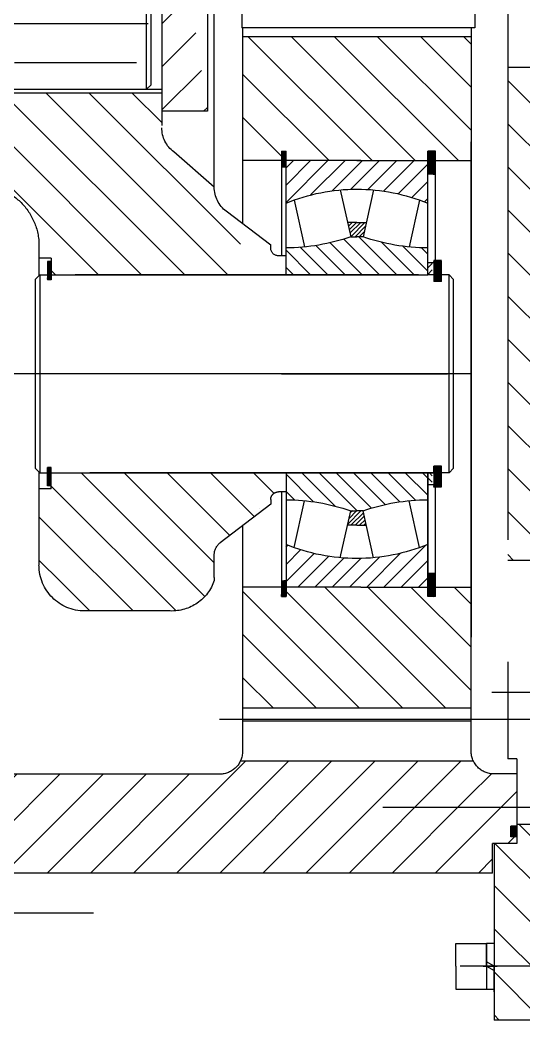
# Model space of a CAD drawing. Header units: millimetres. Extents: x 0 to 16800, y -463 to 11880.
# Drawn here: x 5569 to 5900, y 680 to 1337 of the extents above; entities that cross this region are included whole.
import ezdxf

# ---------------------------------------------------------------- set-up
doc = ezdxf.new("R2010")
doc.units = ezdxf.units.MM
doc.header["$LTSCALE"] = 400
doc.linetypes.add('G', pattern=[2, 1.25, -0.25, 0.25, -0.25])
doc.linetypes.add('K', pattern=[2.5, 1.25, -0.25, 0.25, -0.25, 0.25, -0.25])
doc.layers.add('05', color=4, linetype='G')
doc.layers.add('07', color=6, linetype='K')
pattern_1 = [(135, (1145.51, 55340.266), (-14.142136, -14.142136), [])]
pattern_2 = [(45, (420.85096, 55337.26646), (-0.0707106781, 0.0707106781), [])]
pattern_3 = [(45, (9470.88836, 53937.74533), (-0.0707106781, 0.0707106781), [])]
pattern_4 = [(315, (9470.76915, 63898.11169), (-0.0707106781, -0.0707106781), [])]
pattern_5 = [(135, (2175.26998, 53937.74533), (0.0707106781, 0.0707106781), [])]
pattern_6 = [(225, (2175.15076, 63898.11169), (0.0707106781, -0.0707106781), [])]

# ---------------------------------------------------------------- blocks, each defined once
blk = doc.blocks.new('rer')
at = {"layer": '07', "linetype": 'K'}
h = blk.add_hatch(dxfattribs=at)
h.set_pattern_fill('_USER', color=6, scale=20, angle=135, style=0, pattern_type=0)
h.set_pattern_definition(pattern_1)
h.paths.add_polyline_path([(5434.11, 59175.58), (5398.8, 59194.27), (5398.8, 59132.72), (5434.11, 59132.72), (5434.11, 59134.81)])
h.paths.add_polyline_path([(5434.11, 59207.22), (5421.6, 59207.22), (5398.8, 59207.22), (5398.8, 59194.27), (5434.11, 59175.58)])
h.paths.add_polyline_path([(5507.43, 59207.22), (5452.14, 59207.22), (5452.14, 59201.22), (5448.14, 59201.22, -0.043716), (5447.65, 59201.22), (5444.14, 59201.22), (5444.14, 59207.22), (5434.11, 59207.22), (5434.11, 59175.58), (5514.66, 59132.96), (5514.66, 59147.72), (5527.18, 59147.72), (5527.18, 59157.04), (5507.43, 59157.04)])
h.paths.add_polyline_path([(5434.11, 59175.58), (5434.11, 59132.72), (5449.21, 59132.72), (5450.88, 59132.72), (5514.66, 59132.72), (5514.66, 59132.96)])
h.paths.add_polyline_path([(5459.49, 59153.82), (5459.49, 59226.93), (5495.49, 59226.93), (5495.49, 59153.82)], flags=9)
h = blk.add_hatch(dxfattribs=at)
h.set_pattern_fill('_USER', color=6, scale=20, angle=135, style=0, pattern_type=0)
h.set_pattern_definition(pattern_1)
h.paths.add_polyline_path([(6822.29, 59206.72), (6784.78, 59206.72), (6784.78, 59200.72), (6780.78, 59200.72, -0.043716), (6780.29, 59200.72), (6776.78, 59200.72), (6776.78, 59206.72), (6769.26, 59206.72), (6769.26, 59216.72), (6361.5, 59216.72), (6361.5, 59174.7), (6346.5, 59174.7), (6346.5, 59141.72), (6780.39, 59141.72), (6822.29, 59164.6)])
h.paths.add_polyline_path([(6875.29, 59193.55), (6842.29, 59175.52), (6842.29, 59147.72), (6855.91, 59147.72), (6855.91, 59132.72), (6875.29, 59132.72)])
h.paths.add_polyline_path([(6875.29, 59193.55), (6875.29, 59206.72), (6842.29, 59206.72), (6842.29, 59175.52)])
h.paths.add_polyline_path([(6024.08, 59174.7), (6009.08, 59174.7), (6009.08, 59216.72), (5720.15, 59216.72), (5720.15, 59157.04), (5700.4, 59157.04), (5700.4, 59141.72), (6024.08, 59141.72)])
h.paths.add_polyline_path([(6557.37, 59117.19), (6557.37, 59163.83), (6593.37, 59163.83), (6593.37, 59117.19)], flags=9)
h.paths.add_polyline_path([(6406.01, 59130.84), (6406.01, 59161.51), (6442.01, 59161.51), (6442.01, 59130.84)], flags=9)
h.paths.add_polyline_path([(6622.88, 59185.62), (6638.05, 59185.62), (6638.05, 59205.31), (6622.88, 59205.31)], flags=24)
h.paths.add_polyline_path([(6771.49, 59194.34), (6786.66, 59194.34), (6786.66, 59214.04), (6771.49, 59214.04)], flags=24)
h = blk.add_hatch(dxfattribs=at)
h.set_pattern_fill('_USER', color=6, scale=20, angle=45, style=0, pattern_type=0)
h.set_pattern_definition([(45, (1145.51, 55340.266), (-14.142136, 14.142136), [])])
h.paths.add_polyline_path([(5568.71, 59104.36), (5515.13, 59132.72), (5514.66, 59132.72), (5514.66, 59131.72), (5495.29, 59131.72), (5495.29, 58909.17), (5560.16, 58892.3), (5560.16, 58952.72, -0.289261), (5568.71, 58966.26)])
h.paths.add_polyline_path([(5560.29, 59147.72), (5538.29, 59147.72), (5538.29, 59120.46), (5568.71, 59104.36), (5568.71, 59119.23, -0.286757), (5560.29, 59132.72)])
h.paths.add_polyline_path([(5538.29, 59147.72), (5526.05, 59147.72), (5526.05, 59143.72), (5519.05, 59143.72), (5519.05, 59147.72), (5514.66, 59147.72), (5514.66, 59132.96), (5538.29, 59120.46)])
h.paths.add_polyline_path([(5560.16, 58892.3), (5495.29, 58909.17), (5495.29, 58781.72), (5482.01, 58781.72), (5482.01, 58731.72), (5505.91, 58731.72), (5505.91, 58712.72), (5560.16, 58712.72)])
h.paths.add_polyline_path([(5456.01, 58781.72), (5423.94, 58781.72), (5423.94, 58731.72), (5456.01, 58731.72)])
h.paths.add_polyline_path([(6875.29, 59115.57), (6801.86, 59086.61), (6801.86, 59004.35), (6875.29, 58996.34)])
h.paths.add_polyline_path([(6832.29, 59116.45), (6824.29, 59121.46), (6824.29, 59126.63), (6822.29, 59126.63), (6822.29, 59147.72), (6820.29, 59147.72), (6820.29, 59142.72), (6813.29, 59142.72), (6813.29, 59147.72), (6810.29, 59147.72), (6810.29, 59132.72, -0.286757), (6801.86, 59119.23), (6801.86, 59086.61), (6832.29, 59098.61)])
h.paths.add_polyline_path([(6875.29, 59131.72), (6855.91, 59131.72), (6855.91, 59147.72), (6842.29, 59147.72), (6842.29, 59126.63), (6840.29, 59126.63), (6840.29, 59121.46), (6832.29, 59116.45), (6832.29, 59098.61), (6875.29, 59115.57)])
h.paths.add_polyline_path([(6875.29, 58996.34), (6801.86, 59004.35), (6801.86, 58966.26, -0.289261), (6810.41, 58952.72), (6810.41, 58865.68), (6875.29, 58858.92)])
h.paths.add_polyline_path([(6875.29, 58858.92), (6810.41, 58865.68), (6810.41, 58739.13), (6864.74, 58727.74), (6864.74, 58731.72), (6888.57, 58731.72), (6888.57, 58781.72), (6883.32, 58781.72), (6875.29, 58781.72)])
h.paths.add_polyline_path([(6864.74, 58727.74), (6810.41, 58739.13), (6810.41, 58712.72), (6864.74, 58712.72)])
h.paths.add_polyline_path([(6946.64, 58781.72), (6914.57, 58781.72), (6914.57, 58731.72), (6946.64, 58731.72)])
h.paths.add_polyline_path([(6834.84, 59035.55), (6850.01, 59035.55), (6850.01, 59055.24), (6834.84, 59055.24)], flags=24)
h = blk.add_hatch(dxfattribs=at)
h.set_pattern_fill('_USER', color=6, scale=0.1, angle=45, style=0, pattern_type=0)
h.set_pattern_definition([(45, (1145.51096, 55340.26646), (-0.0707106781, 0.0707106781), [])])
h.paths.add_polyline_path([(5526.05, 59147.72), (5519.05, 59147.72), (5519.05, 59143.72), (5526.05, 59143.72)])
h = blk.add_hatch(dxfattribs=at)
h.set_pattern_fill('_USER', color=6, scale=20, angle=135, style=0, pattern_type=0)
h.set_pattern_definition(pattern_1)
h.paths.add_polyline_path([(5603.52, 58967.72), (5682.96, 58967.72), (5682.96, 58993.22), (5676.87, 58993.22), (5676.87, 58996.22), (5682.96, 58996.22), (5682.96, 59045.22), (5682.96, 59089.22), (5676.87, 59089.22), (5676.87, 59092.22), (5682.96, 59092.22), (5682.96, 59117.72), (5603.52, 59117.72)])
h.paths.add_polyline_path([(6044.21, 59117.72), (5962.96, 59117.72), (5962.96, 59092.22), (5969.05, 59092.22), (5969.05, 59089.22), (5962.96, 59089.22), (5962.96, 59042.72), (5962.96, 58996.22), (5969.05, 58996.22), (5969.05, 58993.22), (5962.96, 58993.22), (5962.96, 58967.72), (6044.21, 58967.72)])
h = blk.add_hatch(dxfattribs=at)
h.set_pattern_fill('_USER', color=6, scale=0.1, angle=135, style=0, pattern_type=0)
h.set_pattern_definition([(135, (420.85096, 55341.26646), (-0.0707106781, -0.0707106781), [])])
h.paths.add_polyline_path([(5748.63, 59098.22), (5748.63, 59093.22), (5757.96, 59093.22), (5757.96, 59098.22)])
h.paths.add_polyline_path([(5757.96, 59093.22), (5762.37, 59093.22), (5762.37, 59098.22), (5757.96, 59098.22)])
h = blk.add_hatch(dxfattribs=at)
h.set_pattern_fill('_USER', color=6, scale=0.1, angle=135, style=0, pattern_type=0)
h.set_pattern_definition([(45, (11225.06895, 55341.26646), (0.0707106781, -0.0707106781), [])])
h.paths.add_polyline_path([(5897.29, 59098.22), (5897.29, 59093.22), (5887.96, 59093.22), (5887.96, 59098.22)])
h.paths.add_polyline_path([(5887.96, 59093.22), (5883.55, 59093.22), (5883.55, 59098.22), (5887.96, 59098.22)])
h = blk.add_hatch(dxfattribs=at)
h.set_pattern_fill('_USER', color=6, scale=0.1, angle=45, style=0, pattern_type=0)
h.set_pattern_definition(pattern_2)
h.paths.add_polyline_path([(5962.96, 59094.22), (5953.92, 59094.22), (5953.92, 59089.22), (5962.96, 59089.22)])
h.paths.add_polyline_path([(5969.05, 59094.22), (5962.96, 59094.22), (5962.96, 59089.22), (5965.1, 59089.22), (5969.05, 59091.37)], flags=16)
h.paths.add_polyline_path([(5955.86, 59078.94), (5971.03, 59078.94), (5971.03, 59098.64), (5955.86, 59098.64)], flags=9)
h = blk.add_hatch(dxfattribs=at)
h.set_pattern_fill('_USER', color=6, scale=0.1, angle=45, style=0, pattern_type=0)
h.set_pattern_definition(pattern_2)
h.paths.add_polyline_path([(5676.87, 59094.22), (5676.87, 59089.22), (5682.96, 59089.22), (5682.96, 59094.22)])
h.paths.add_polyline_path([(5682.96, 59094.22), (5682.96, 59089.22), (5692, 59089.22), (5692, 59094.22)])
h = blk.add_hatch(dxfattribs=at)
h.set_pattern_fill('_USER', color=6, scale=3, angle=135, style=0, pattern_type=0)
h.set_pattern_definition([(135, (420.851, 55340.2665), (-2.1213203, -2.1213203), [])])
h.paths.add_polyline_path([(5750, 59092.22), (5750, 59089.22), (5757.96, 59089.22), (5757.96, 59092.22)])
h = blk.add_hatch(dxfattribs=at)
h.set_pattern_fill('_USER', color=6, scale=3, angle=135, style=0, pattern_type=0)
h.set_pattern_definition([(45, (11225.069, 55340.2665), (2.1213203, -2.1213203), [])])
h.paths.add_polyline_path([(5895.92, 59092.22), (5895.92, 59089.22), (5887.96, 59089.22), (5887.96, 59092.22)])
h = blk.add_hatch(dxfattribs=at)
h.set_pattern_fill('_USER', color=6, scale=0.1, angle=45, style=0, pattern_type=0)
h.set_pattern_definition([(135, (11225.06895, 55337.26646), (0.0707106781, 0.0707106781), [])])
h.paths.add_polyline_path([(5962.96, 59094.22), (5969.05, 59094.22), (5969.05, 59089.22), (5962.96, 59089.22)])
h.paths.add_polyline_path([(5953.92, 59094.22), (5962.96, 59094.22), (5962.96, 59089.22), (5953.92, 59089.22)])
at = {"layer": '07', "linetype": 'K', "ltscale": 0.8}
h = blk.add_hatch(dxfattribs=at)
h.set_pattern_fill('U', color=6, scale=8, angle=135, style=0, pattern_type=0)
h.set_pattern_definition([(45, (5822.96, 59089.2156), (5.65685, -5.65685), [])])
edge = h.paths.add_edge_path()
edge.add_arc((5822.96, 59042.72), 121.25, 360, 382.55097)
edge.add_line((5934.94, 59089.22), (5962.96, 59089.22))
edge.add_line((5962.96, 59089.22), (5962.96, 59042.72))
edge.add_line((5962.96, 59042.72), (5962.96, 58996.22))
edge.add_line((5962.96, 58996.22), (5934.94, 58996.22))
edge.add_arc((5822.96, 59042.72), 121.25, 337.44903, 360)
edge = h.paths.add_edge_path()
edge.add_line((5710.98, 58996.22), (5682.96, 58996.22))
edge.add_line((5682.96, 58996.22), (5682.96, 59042.72))
edge.add_line((5682.96, 59042.72), (5682.96, 59089.22))
edge.add_line((5682.96, 59089.22), (5710.98, 59089.22))
edge.add_arc((5822.96, 59042.72), 121.25, 157.44903, 180)
edge.add_arc((5822.96, 59042.72), 121.25, 180, 202.55097)
h = blk.add_hatch(dxfattribs=at)
h.set_pattern_fill('U', color=6, scale=8, angle=225, style=0, pattern_type=0)
h.set_pattern_definition([(315, (5822.96, 59089.2156), (-5.65685, -5.65685), [])])
edge = h.paths.add_edge_path()
edge.add_line((5905.65, 58996.22), (5887.96, 58996.22))
edge.add_line((5887.96, 58996.22), (5887.97, 59089.22))
edge.add_line((5887.97, 59089.22), (5905.65, 59089.22))
edge.add_arc((6032.96, 59089.22), 127.31, 180, 199.47844)
edge.add_line((5912.93, 59046.76), (5912.93, 59042.72))
edge.add_line((5912.93, 59042.72), (5912.93, 59038.67))
edge.add_arc((6032.96, 58996.22), 127.31, 160.52156, 180)
edge = h.paths.add_edge_path()
edge.add_line((5757.96, 58996.22), (5740.27, 58996.22))
edge.add_arc((5612.96, 58996.22), 127.31, 360, 379.47844)
edge.add_line((5732.99, 59038.67), (5732.99, 59042.72))
edge.add_line((5732.99, 59042.72), (5732.99, 59046.76))
edge.add_arc((5612.96, 59089.22), 127.31, 340.52156, 360)
edge.add_line((5740.27, 59089.22), (5757.95, 59089.22))
edge.add_line((5757.95, 59089.22), (5757.96, 58996.22))
h = blk.add_hatch(dxfattribs=at)
h.set_pattern_fill('U', color=6, scale=2, angle=135, style=0, pattern_type=0)
h.set_pattern_definition([(45, (5822.96, 59089.2156), (1.414214, -1.414214), [])])
h.paths.add_polyline_path([(5922.31, 59036.59), (5912.93, 59038.67), (5912.93, 59042.72), (5912.93, 59046.76), (5922.31, 59048.84), (5922.31, 59042.72)])
h.paths.add_polyline_path([(5723.61, 59042.72), (5723.61, 59048.84), (5732.99, 59046.76), (5732.99, 59042.72), (5732.99, 59038.67), (5723.61, 59036.59)])
at = {"layer": '07', "linetype": 'K'}
h = blk.add_hatch(dxfattribs=at)
h.set_pattern_fill('_USER', color=6, scale=20, angle=135, style=0, pattern_type=0)
h.set_pattern_definition(pattern_1)
h.paths.add_polyline_path([(5757.96, 58994.77), (5750.34, 58996.22), (5745.46, 58996.22), (5745.46, 58991.22, -0.414214), (5740.46, 58986.22), (5739.57, 58986.22), (5738.38, 58986.22), (5737.34, 58986.22), (5712.07, 58953.08, -0.233965), (5704.12, 58949.14), (5689.17, 58949.14), (5687.29, 58949.14, 0.33257), (5667.29, 58920.14), (5667.29, 58864.14, 0.122957), (5670.81, 58850.04), (5750.15, 58842.14), (5757.96, 58842.14)])
h.paths.add_polyline_path([(5670.81, 58850.04, 0.277141), (5697.29, 58834.14), (5747.36, 58834.14), (5747.36, 58842.42)])
h.paths.add_polyline_path([(6007.24, 58914.72), (5984.51, 58914.72, -0.23379), (5968.61, 58922.58), (5945.54, 58949.14, -0.233965), (5929.64, 58957.01), (5925.06, 58963.02), (5887.96, 58970.07), (5887.96, 58857.98), (5887.96, 58842.14), (5898.8, 58842.14), (5898.8, 58834.14), (5907.03, 58834.14, -0.414214), (5947.03, 58794.14), (5947.03, 58677.72), (6002.41, 58677.72), (6007.24, 58682.54)])
h.paths.add_polyline_path([(6482.62, 58996.22), (6470.12, 58996.22), (6470.12, 58991.22, -0.414214), (6465.12, 58986.22), (6463.21, 58986.22), (6440.94, 58957.01, -0.233965), (6425.04, 58949.14), (6401.83, 58922.6, -0.234116), (6385.92, 58914.72), (6363.34, 58914.72), (6363.34, 58682.89), (6368.51, 58677.72), (6423.55, 58677.72), (6423.55, 58794.14, -0.414214), (6463.55, 58834.14), (6471.78, 58834.14), (6471.78, 58842.14), (6482.62, 58842.14)])
h.paths.add_polyline_path([(6703.29, 58922.4, 0.311391), (6683.29, 58949.14), (6681.41, 58949.14), (6666.46, 58949.14, -0.233965), (6658.51, 58953.08), (6633.24, 58986.22), (6632.2, 58986.22), (6631.01, 58986.22), (6630.12, 58986.22, -0.414214), (6625.12, 58991.22), (6625.12, 58996.22), (6612.62, 58996.22), (6612.62, 58886.27), (6703.29, 58876.83)])
h.paths.add_polyline_path([(6703.29, 58876.83), (6612.62, 58886.27), (6612.62, 58842.14), (6623.22, 58842.14), (6623.22, 58834.14), (6673.29, 58834.14, 0.414214), (6703.29, 58864.14)])
h.paths.add_polyline_path([(5747.74, 58832.58), (5762.91, 58832.58), (5762.91, 58852.27), (5747.74, 58852.27)], flags=9)
h.paths.add_polyline_path([(6394.57, 58815.79), (6409.74, 58815.79), (6409.74, 58835.49), (6394.57, 58835.49)], flags=24)
at = {"layer": '07', "linetype": 'K', "ltscale": 0.8}
h = blk.add_hatch(dxfattribs=at)
h.set_pattern_fill('_USER', color=6, scale=0.1, angle=45, style=0, pattern_type=0)
h.set_pattern_definition(pattern_4)
h.paths.add_polyline_path([(5687.16, 58996.22), (5687.16, 58993.22), (5676.87, 58993.22), (5676.87, 58996.22)])
h = blk.add_hatch(dxfattribs=at)
h.set_pattern_fill('_USER', color=6, scale=0.1, angle=45, style=0, pattern_type=0)
h.set_pattern_definition(pattern_4)
h.paths.add_polyline_path([(5687.16, 58996.22), (5687.16, 58993.22), (5676.87, 58993.22), (5676.87, 58996.22)])
h = blk.add_hatch(dxfattribs=at)
h.set_pattern_fill('_USER', color=6, scale=0.1, angle=45, style=0, pattern_type=0)
h.set_pattern_definition(pattern_6)
h.paths.add_polyline_path([(5958.76, 58996.22), (5958.76, 58993.22), (5969.05, 58993.22), (5969.05, 58996.22)])
h = blk.add_hatch(dxfattribs=at)
h.set_pattern_fill('_USER', color=6, scale=0.1, angle=45, style=0, pattern_type=0)
h.set_pattern_definition(pattern_6)
h.paths.add_polyline_path([(5958.76, 58996.22), (5958.76, 58993.22), (5969.05, 58993.22), (5969.05, 58996.22)])
at = {"layer": '07', "linetype": 'K'}
h = blk.add_hatch(dxfattribs=at)
h.set_pattern_fill('_USER', color=6, scale=20, angle=45, style=0, pattern_type=0)
h.set_pattern_definition([(45, (4888.308, 60665.521), (-14.14214, 14.14214), [])])
h.paths.add_polyline_path([(6375.29, 58914.72), (6375.29, 58944.72), (6282.25, 58944.72), (6282.17, 58914.72)])
h.paths.add_polyline_path([(6230.29, 58944.72), (6230.29, 58934.72), (6185.29, 58934.72), (6185.29, 58914.72), (6282.17, 58914.72), (6282.25, 58944.72)])
h.paths.add_polyline_path([(6185.29, 58914.72), (6185.29, 58934.72), (6140.29, 58934.72), (6140.29, 58944.72), (6088.27, 58944.72), (6088.27, 58914.72)])
h.paths.add_polyline_path([(5996.06, 58944.72), (5995.29, 58944.72), (5995.29, 58914.72), (6088.27, 58914.72), (6088.27, 58930.6)])
h.paths.add_polyline_path([(6119.93, 58915.7), (6135.1, 58915.7), (6135.1, 58935.39), (6119.93, 58935.39)], flags=24)
at = {"layer": '07', "linetype": 'K', "ltscale": 0.8}
h = blk.add_hatch(dxfattribs=at)
h.set_pattern_fill('_USER', color=6, scale=0.1, angle=45, style=0, pattern_type=0)
h.set_pattern_definition(pattern_3)
h.paths.add_polyline_path([(5749.36, 58842.14), (5749.36, 58839.64), (5761.49, 58839.64), (5761.49, 58842.14)])
h = blk.add_hatch(dxfattribs=at)
h.set_pattern_fill('_USER', color=6, scale=0.1, angle=45, style=0, pattern_type=0)
h.set_pattern_definition(pattern_3)
h.paths.add_polyline_path([(5749.36, 58842.14), (5749.36, 58839.64), (5761.49, 58839.64), (5761.49, 58842.14)])
h = blk.add_hatch(dxfattribs=at)
h.set_pattern_fill('_USER', color=6, scale=0.1, angle=45, style=0, pattern_type=0)
h.set_pattern_definition(pattern_5)
h.paths.add_polyline_path([(5896.8, 58842.14), (5896.8, 58839.64), (5884.67, 58839.64), (5884.67, 58842.14)])
h = blk.add_hatch(dxfattribs=at)
h.set_pattern_fill('_USER', color=6, scale=0.1, angle=45, style=0, pattern_type=0)
h.set_pattern_definition(pattern_5)
h.paths.add_polyline_path([(5896.8, 58842.14), (5896.8, 58839.64), (5884.67, 58839.64), (5884.67, 58842.14)])
at = {"layer": '07', "color": 6, "linetype": 'K', "ltscale": 0.8}
for p, q in [((5614.28, 59691.26), (5613.79, 59123.99)), ((5398.8, 59256.72), (5398.8, 59132.72)), ((6024.08, 59174.7), (6024.08, 59141.72)), ((5596.01, 59163.86), (5596.01, 58952.59)), ((5538.29, 59161.28), (5538.29, 59059.78)), ((5514.66, 59147.72), (5514.66, 59131.72)), ((5514.66, 59147.72), (5514.66, 59131.72)), ((5570.29, 59147.72), (5514.66, 59147.72)), ((5519.05, 59147.72), (5519.05, 59143.72)), ((5519.05, 59143.72), (5526.05, 59143.72)), ((5526.05, 59147.72), (5526.05, 59143.72)), ((5560.29, 59147.72), (5560.29, 59132.72)), ((5560.29, 59147.72), (5560.29, 59132.72)), ((5570.29, 59147.72), (5570.29, 59141.72)), ((6113.91, 59141.72), (5570.29, 59141.72)), ((5514.66, 59132.72), (5398.8, 59132.72)), ((5417.35, 59132.72), (5434.11, 59132.72)), ((5450.88, 59132.72), (5434.11, 59132.72)), ((5495.29, 59131.72), (5495.29, 58781.72)), ((5495.29, 59131.72), (5495.29, 58781.72)), ((5495.29, 59131.72), (5514.66, 59131.72)), ((5495.29, 59131.72), (5514.66, 59131.72)), ((5568.71, 59119.23), (5568.71, 58966.26)), ((5575.29, 59117.72), (6050.15, 59117.72)), ((6050.15, 59117.72), (5575.29, 59117.72)), ((5594.91, 59117.72), (5594.91, 58967.72)), ((5603.52, 59117.72), (5603.52, 58967.72)), ((5682.96, 59045.22), (5682.96, 59117.72)), ((5962.96, 59089.22), (5962.96, 59117.72)), ((6320.43, 59120.22), (6050.15, 59120.22)), ((6050.15, 59120.22), (6050.15, 58967.22)), ((5757.96, 59103.22), (5757.96, 59089.22)), ((5757.96, 59099.22), (5757.96, 58867.55)), ((5822.96, 58993.22), (5822.96, 59102.22)), ((5887.96, 59103.22), (5887.96, 59089.22)), ((5676.87, 59093.22), (5676.87, 59089.22)), ((5757.96, 58834.64), (5757.96, 59093.14)), ((5757.96, 58837.14), (5757.96, 59093.14)), ((5757.96, 59093.14), (5757.96, 58867.55)), ((5969.05, 59094.22), (5969.05, 59089.22)), ((5969.05, 59094.22), (5969.05, 59089.22)), ((5676.87, 59089.22), (5757.96, 59089.22)), ((5757.96, 59089.22), (5682.96, 59089.22)), ((5757.96, 58996.22), (5757.95, 59089.22)), ((5887.96, 59089.22), (5962.96, 59089.22)), ((5887.96, 59089.22), (5969.05, 59089.22)), ((5887.96, 58996.22), (5887.97, 59089.22)), ((5887.96, 58834.64), (5887.96, 59085.14)), ((5887.96, 58837.14), (5887.96, 59085.14)), ((5962.96, 59042.72), (5962.96, 59089.22)), ((5708.9, 59083.85), (5739.69, 59077.03)), ((5887.96, 59083.14), (5887.96, 58857.98)), ((5887.96, 59083.14), (5887.96, 58857.98)), ((5937.02, 59083.85), (5906.23, 59077.03)), ((5702.2, 59053.58), (5732.99, 59046.76)), ((5943.72, 59053.58), (5912.93, 59046.76)), ((5682.96, 59045.22), (5682.96, 58967.72)), ((5723.61, 59042.72), (5723.61, 59048.84)), ((5732.99, 59046.76), (5732.99, 59042.72)), ((5912.93, 59046.76), (5912.93, 59042.72)), ((5922.31, 59042.72), (5922.31, 59048.84)), ((5962.96, 59045.22), (5962.96, 58967.72)), ((5702.2, 59031.85), (5732.99, 59038.67)), ((5723.61, 59042.72), (5723.61, 59036.59)), ((5732.99, 59038.67), (5732.99, 59042.72)), ((5912.93, 59038.67), (5912.93, 59042.72)), ((5943.72, 59031.85), (5912.93, 59038.67)), ((5922.31, 59042.72), (5922.31, 59036.59)), ((5708.9, 59001.58), (5739.69, 59008.4)), ((5937.02, 59001.58), (5906.23, 59008.4)), ((5676.87, 58993.22), (5676.87, 58996.22)), ((5676.87, 58993.22), (5676.87, 58996.22)), ((5676.87, 58993.22), (5676.87, 58996.22)), ((5676.87, 58993.22), (5676.87, 58996.22)), ((5757.96, 58996.22), (5676.87, 58996.22)), ((5757.96, 58996.22), (5676.87, 58996.22)), ((5745.46, 58993.22), (5676.87, 58993.22)), ((5745.46, 58993.22), (5676.87, 58993.22)), ((5757.96, 58996.22), (5682.96, 58996.22)), ((5757.96, 58996.22), (5682.96, 58996.22)), ((5687.16, 58993.22), (5687.16, 58996.22)), ((5687.16, 58993.22), (5687.16, 58996.22)), ((5745.46, 58996.22), (5745.46, 58991.22)), ((5887.96, 58996.22), (5969.05, 58996.22)), ((5887.96, 58996.22), (5969.05, 58996.22)), ((5887.96, 58996.22), (5969.05, 58996.22)), ((5887.96, 58996.22), (5969.05, 58996.22)), ((5900.46, 58996.22), (5900.46, 58991.22)), ((5969.05, 58993.22), (5900.46, 58993.22)), ((5969.05, 58993.22), (5900.46, 58993.22)), ((5958.76, 58993.22), (5958.76, 58996.22)), ((5958.76, 58993.22), (5958.76, 58996.22)), ((5969.05, 58993.22), (5969.05, 58996.22)), ((5969.05, 58993.22), (5969.05, 58996.22)), ((5737.34, 58986.22), (5712.07, 58953.08)), ((5738.38, 58986.22), (5737.51, 58986.22)), ((5739.57, 58986.22), (5738.38, 58986.22)), ((5740.46, 58986.22), (5739.57, 58986.22)), ((5905.46, 58986.22), (5906.35, 58986.22)), ((5906.35, 58986.22), (5907.54, 58986.22)), ((5907.37, 58986.22), (5929.64, 58957.01)), ((5734.57, 58978.72), (5734.57, 58978.72)), ((5723.24, 58967.72), (5575.16, 58967.72)), ((6050.15, 58967.72), (5921.48, 58967.72)), ((6320.43, 58967.22), (6050.15, 58967.22)), ((5560.16, 58952.72), (5560.16, 58712.72)), ((5689.17, 58949.14), (5687.29, 58949.14)), ((5689.17, 58949.14), (5704.12, 58949.14)), ((5945.54, 58949.14), (5968.61, 58922.58)), ((5945.54, 58949.14), (6068.49, 58949.14)), ((6145.29, 58944.72), (5995.29, 58944.72)), ((5667.29, 58920.14), (5667.29, 58864.14)), ((6027.42, 58338.08), (6027.42, 58925.42)), ((6385.92, 58914.72), (5984.51, 58914.72)), ((6007.24, 58914.72), (6007.24, 58682.54)), ((6009.91, 58685.22), (6009.91, 58914.72)), ((6009.74, 58904.72), (6012.74, 58907.72)), ((6012.74, 58907.72), (6358.19, 58907.72)), ((6009.74, 58904.72), (6361.01, 58904.72)), ((6052.79, 58905.72), (6052.79, 58368.72)), ((5747.36, 58842.14), (5761.49, 58842.14)), ((5747.36, 58842.14), (5747.36, 58834.14)), ((5747.36, 58842.14), (5747.36, 58834.14)), ((5747.36, 58842.14), (5761.49, 58842.14)), ((5749.36, 58842.14), (5749.36, 58839.64)), ((5749.36, 58842.14), (5749.36, 58839.64)), ((5755.99, 58842.14), (5755.99, 58839.64)), ((5761.49, 58842.14), (5761.49, 58839.64)), ((5761.49, 58842.14), (5761.49, 58839.64)), ((5884.67, 58842.14), (5884.67, 58839.64)), ((5898.8, 58842.14), (5884.67, 58842.14)), ((5898.8, 58842.14), (5884.67, 58842.14)), ((5884.67, 58842.14), (5884.67, 58839.64)), ((5891.3, 58842.14), (5891.3, 58839.64)), ((5896.8, 58842.14), (5896.8, 58839.64)), ((5896.8, 58842.14), (5896.8, 58839.64)), ((5898.8, 58842.14), (5898.8, 58834.14)), ((5898.8, 58842.14), (5898.8, 58834.14)), ((5749.36, 58839.64), (5761.49, 58839.64)), ((5749.36, 58839.64), (5761.49, 58839.64)), ((5896.8, 58839.64), (5884.67, 58839.64)), ((5896.8, 58839.64), (5884.67, 58839.64)), ((5758.46, 58834.14), (5697.29, 58834.14)), ((5907.03, 58834.14), (5887.46, 58834.14))]:
    blk.add_line(p, q, dxfattribs=at)
at = {"layer": '07', "color": 6, "linetype": 'K'}
for p, q in [((5434.11, 59259.52), (5434.11, 59110.51)), ((5527.18, 59157.04), (5527.18, 59147.72)), ((5700.4, 59157.04), (5700.4, 59141.72)), ((5419.01, 59127.72), (5419.01, 59132.72)), ((5419.01, 59132.72), (5434.11, 59132.72)), ((5419.01, 59127.72), (5419.01, 59132.72)), ((5419.01, 59132.72), (5434.11, 59132.72)), ((5434.11, 59127.72), (5431.23, 59132.72)), ((5434.11, 59127.72), (5431.23, 59132.72)), ((5434.11, 59125.62), (5434.11, 59134.81)), ((5434.11, 59125.62), (5434.11, 59134.81)), ((5449.21, 59132.72), (5434.11, 59132.72)), ((5434.11, 59132.72), (5437, 59127.72)), ((5449.21, 59132.72), (5434.11, 59132.72)), ((5434.11, 59132.72), (5437, 59127.72)), ((5449.21, 59127.72), (5449.21, 59132.72)), ((5449.21, 59127.72), (5449.21, 59132.72)), ((5434.11, 59127.72), (5419.01, 59127.72)), ((5434.11, 59127.72), (5419.01, 59127.72)), ((5419.11, 59107.72), (5419.11, 59127.72)), ((5434.11, 59127.72), (5449.21, 59127.72)), ((5449.11, 59127.72), (5434.11, 59127.72)), ((5434.11, 59127.72), (5449.21, 59127.72)), ((5449.11, 59107.72), (5449.11, 59127.72)), ((5822.96, 59117.72), (5822.96, 58790.94)), ((6044.21, 59117.72), (6044.21, 58967.72)), ((5434.11, 59107.72), (5419.11, 59107.72)), ((5434.11, 59107.72), (5449.11, 59107.72)), ((5757.96, 59103.22), (5760.96, 59106.22)), ((5760.96, 59106.22), (5884.96, 59106.22)), ((5887.96, 59103.22), (5884.96, 59106.22)), ((5748.63, 59098.22), (5748.63, 59093.22)), ((5757.96, 59103.22), (5887.96, 59103.22)), ((5762.37, 59098.22), (5762.37, 59093.22)), ((5883.55, 59098.22), (5883.55, 59093.22)), ((5897.29, 59098.22), (5897.29, 59093.22)), ((5676.87, 59094.22), (5762.37, 59094.22)), ((5692, 59094.22), (5692, 59089.22)), ((5750, 59093.22), (5750, 59089.22)), ((5757.96, 59093.22), (5762.37, 59093.22)), ((5883.55, 59094.22), (5969.05, 59094.22)), ((5887.96, 59093.22), (5883.55, 59093.22)), ((5895.92, 59093.22), (5895.92, 59089.22)), ((5953.92, 59094.22), (5953.92, 59089.22)), ((5953.92, 59094.22), (5953.92, 59089.22)), ((5995.29, 58944.72), (5995.29, 58914.72)), ((5469.01, 58869.8), (5469.01, 58615.2)), ((5887.96, 58834.64), (5757.96, 58834.64)), ((5757.96, 58834.64), (5760.96, 58831.64)), ((5884.96, 58831.64), (5760.96, 58831.64)), ((5887.96, 58834.64), (5884.96, 58831.64))]:
    blk.add_line(p, q, dxfattribs=at)
at = {"layer": '07', "color": 6, "linetype": 'K', "ltscale": 0.8}
for centre, radius, start, end in [((5575.29, 59132.72), 15, 180, 270), ((5822.96, 59042.72), 121.25, 157.44903, 180), ((5612.96, 59089.22), 127.31, 340.52156, 0), ((6032.96, 59089.22), 127.31, 180, 199.47844), ((5822.96, 59042.72), 121.25, 0, 22.55097), ((5822.96, 59042.72), 121.25, 180, 202.55097), ((5612.96, 58996.22), 127.31, 0, 19.47844), ((6032.96, 58996.22), 127.31, 160.52156, 180), ((5822.96, 59042.72), 121.25, 337.44903, 0), ((5740.46, 58991.22), 5, 270, 0), ((5905.46, 58991.22), 5, 180, 270), ((5575.16, 58952.72), 15, 90, 180), ((5704.12, 58959.14), 10, 270, 322.67328), ((5945.54, 58969.14), 20, 217.32672, 270), ((5696.68, 58921.27), 29.41, 108.61653, 182.19889), ((5984.51, 58934.72), 20, 217.36457, 270), ((5697.29, 58864.14), 30, 180, 270), ((5907.03, 58794.14), 40, 0, 90)]:
    blk.add_arc(centre, radius, start, end, dxfattribs=at)

msp = doc.modelspace()

# ---------------------------------------------------------------- block references
at = {"layer": '05', "ltscale": 2, "xscale": -1, "rotation": 270}
msp.add_blockref('rer', (-53252.37, -4718.47), dxfattribs=at)

doc.saveas('drawing.dxf')
